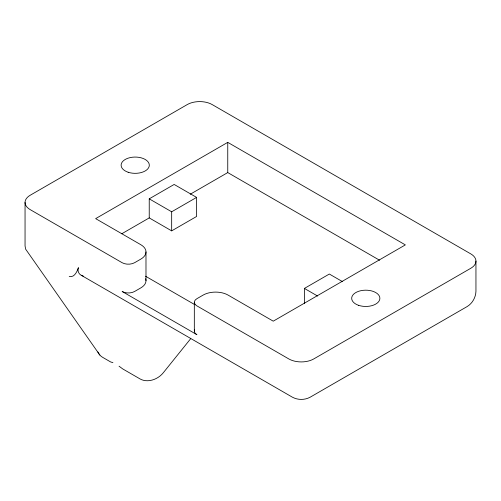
<?xml version="1.0" encoding="UTF-8"?>
<svg xmlns="http://www.w3.org/2000/svg" width="501" height="501" viewBox="0 0 501 501"><rect width="100%" height="100%" fill="white"/><g stroke="black" fill="none" stroke-linecap="round" stroke-linejoin="round"><path stroke-width="0.75" d="M190.712 338.651L163.332 372.713A17.623 13.903 -35.1 0 1 140.08 378.944L122.77 368.949L119.05 366.193M227.755 142.359L95.647 218.63L140.825 244.713A17.623 10.177 0 0 1 140.825 259.105L134.594 262.706A8.811 5.085 0 0 1 122.131 262.706L30.21 209.637A17.623 10.177 0 0 1 30.21 195.246L187.249 104.577A17.623 10.177 0 0 1 212.173 104.577L470.79 253.888A17.623 10.177 0 0 1 470.79 268.279L313.751 358.941A17.623 10.177 0 0 1 288.826 358.941L196.906 305.879A8.811 5.085 0 0 1 196.906 298.684L203.137 295.083A17.623 10.177 0 0 1 228.068 295.083L273.245 321.166L405.353 244.895L227.755 142.359L227.755 172.576L379.595 260.244M149.235 217.91L149.235 198.841L174.16 184.449L196.599 197.4L196.599 216.47L171.668 230.861L149.235 217.91L121.768 233.767M190.242 194.238L227.755 172.576M149.235 198.841L171.668 211.791L196.599 197.4M304.401 303.681L304.401 288.426L329.332 274.034L342.527 281.656M69.232 276.527C74.398 277.742 77.098 271.617 78.394 267.678C77.348 270.546 78.475 273.84 81.231 275.268L292.478 397.237C297.945 400.136 304.627 400.136 310.1 397.237L467.139 306.568C472.43 303.362 475.725 297.45 475.95 291.306L475.95 261.084M112.919 362.649L110.646 361.954L102.686 357.357A17.623 13.903 -35.1 0 1 97.902 351.959M81.231 275.268L83.717 276.314M304.401 288.426L317.603 296.047M145.559 276.233L194.927 304.733M99.831 355.034L25.651 249.172L25.05 245.922L25.05 202.442M194.325 302.278L194.325 331.061M171.668 211.791L171.668 230.861M145.985 251.909L145.985 280.692M194.626 329.746A8.811 5.085 0 0 0 196.906 334.662L122.131 291.488A8.811 5.085 0 0 0 134.594 291.488L140.825 287.887A17.623 10.177 0 0 0 145.647 278.706M128.162 172.25A14.103 8.141 0 0 0 149.317 165.205A14.103 8.141 0 0 0 128.162 158.153A14.103 8.141 0 0 0 128.162 172.25M358.735 305.372A14.103 8.141 0 0 0 379.883 298.32A14.103 8.141 0 0 0 358.735 291.269A14.103 8.141 0 0 0 358.735 305.372"/></g></svg>
